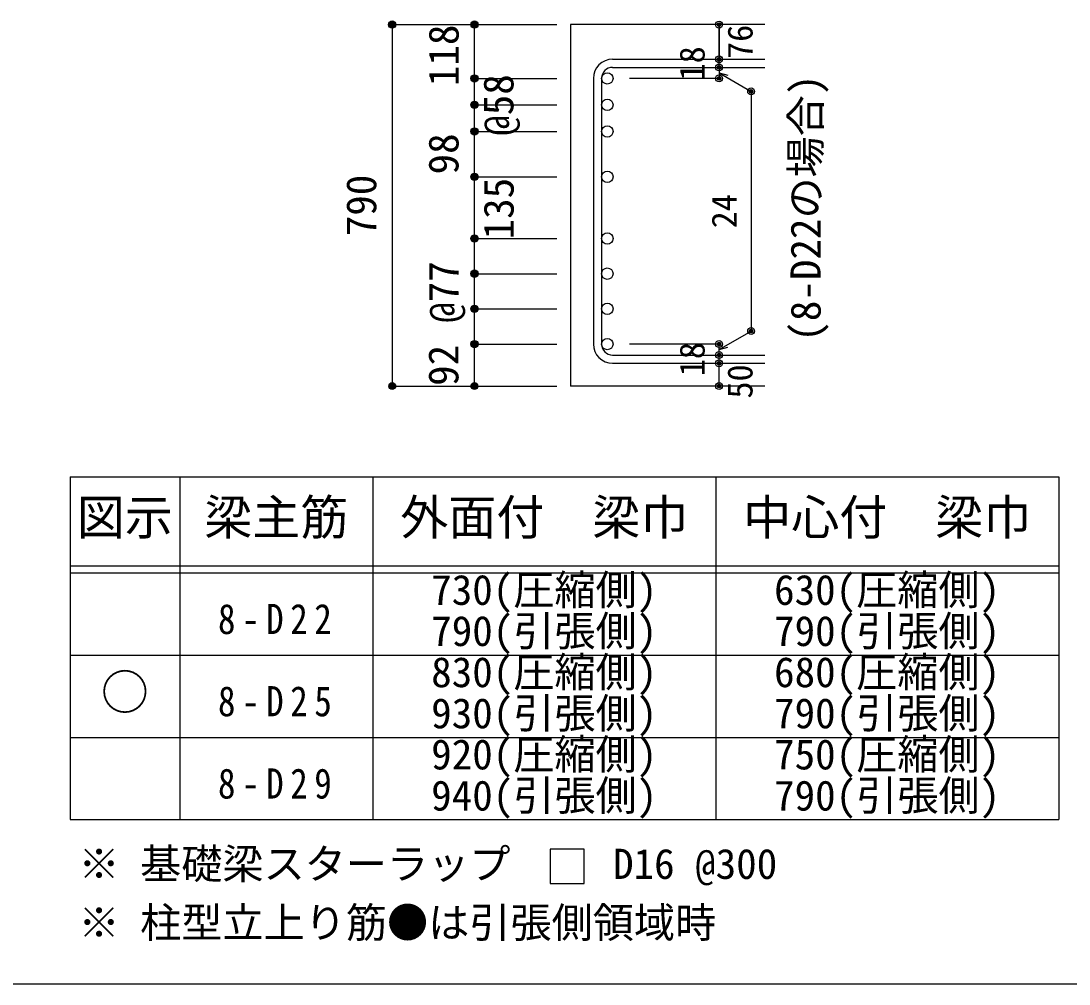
# Model space of a CAD drawing. Units: millimetres at full size, sheet at 1:30, with parts at other scales. Extents: x -5973 to 5954, y -4195 to 4201.
# Drawn here: x 1340 to 3633, y -4195 to -2088 of the extents above; entities that cross this region are included whole.
import ezdxf
from ezdxf.enums import TextEntityAlignment as Align

# ---------------------------------------------------------------- set-up
doc = ezdxf.new("R2010")
doc.units = ezdxf.units.MM
doc.header["$LTSCALE"] = 30
doc.header["$PDMODE"] = 32
doc.header["$PDSIZE"] = 15
for name, color, linetype in [('0-1_躯体線', 2, 'Continuous'), ('0-5_基礎梁筋', 7, 'Continuous'), ('0-6_スタラップ筋', 7, 'Continuous'), ('0-7_文字', 4, 'Continuous'), ('0-D_寸法', 4, 'Continuous'), ('6-7_文字', 7, 'Continuous'), ('6-E_枠', 7, 'Continuous'), ('F-0_枠', 6, 'Continuous')]:
    doc.layers.add(name, color=color, linetype=linetype)
doc.styles.add('ＭＳ ゴシック', font='')
doc.styles.get('ＭＳ ゴシック').set_extended_font_data('MS Gothic')

msp = doc.modelspace()

# ---------------------------------------------------------------- linework, layer by layer
at = {"layer": '0-1_躯体線'}
for p, q in [((2967.44, -2095.89), (2542.44, -2095.89)), ((2542.44, -2095.89), (2542.44, -2886.89)), ((2967.44, -2886.89), (2542.44, -2886.89))]:
    msp.add_line(p, q, dxfattribs=at)
at = {"layer": '0-5_基礎梁筋', "color": 3}
for centre in [(2622.94, -2213.59), (2622.94, -2271.59), (2622.94, -2329.59), (2622.94, -2428.89), (2622.94, -2563.89), (2622.94, -2640.89), (2622.94, -2717.89), (2622.94, -2794.89)]:
    msp.add_circle(centre, 12.5, dxfattribs=at)
at = {"layer": '0-6_スタラップ筋'}
for p, q in [((2634.44, -2171.59), (2967.44, -2171.59)), ((2634.44, -2189.59), (2967.44, -2189.59)), ((2592.44, -2213.59), (2592.44, -2794.89)), ((2610.44, -2213.59), (2610.44, -2794.89)), ((2634.44, -2818.89), (2967.44, -2818.89)), ((2634.44, -2836.89), (2967.44, -2836.89))]:
    msp.add_line(p, q, dxfattribs=at)
for centre, radius, start, end in [((2634.44, -2213.59), 42, 90, 180), ((2634.44, -2213.59), 24, 90, 180), ((2634.44, -2794.89), 42, 180, 270), ((2634.44, -2794.89), 24, 180, 270)]:
    msp.add_arc(centre, radius, start, end, dxfattribs=at)
at = {"layer": '0-D_寸法'}
for p, q in [((2152.44, -2095.89), (2332.44, -2095.89)), ((2152.44, -2095.89), (2332.44, -2095.89)), ((2152.44, -2095.89), (2152.44, -2886.89)), ((2332.44, -2095.89), (2512.44, -2095.89)), ((2332.44, -2095.89), (2512.44, -2095.89)), ((2332.44, -2886.89), (2332.44, -2095.89)), ((2867.44, -2171.59), (2867.44, -2095.89)), ((2867.44, -2095.89), (2867.44, -2171.59)), ((2867.44, -2189.59), (2867.44, -2171.59)), ((2867.44, -2189.59), (2867.44, -2213.59)), ((2332.44, -2213.59), (2512.44, -2213.59)), ((2332.44, -2213.59), (2512.44, -2213.59)), ((2867.44, -2213.59), (2671.35, -2213.59)), ((2867.44, -2201.59), (2937.5, -2242.04)), ((2867.44, -2201.59), (2886.76, -2206.76)), ((2937.5, -2242.04), (2937.5, -2766.44)), ((2332.44, -2271.59), (2512.44, -2271.59)), ((2332.44, -2271.59), (2512.44, -2271.59)), ((2332.44, -2329.59), (2512.44, -2329.59)), ((2332.44, -2329.59), (2512.44, -2329.59)), ((2332.44, -2428.89), (2512.44, -2428.89)), ((2332.44, -2563.89), (2512.44, -2563.89)), ((2332.44, -2640.89), (2512.44, -2640.89)), ((2332.44, -2717.89), (2512.44, -2717.89)), ((2867.44, -2806.89), (2937.5, -2766.44)), ((2332.44, -2794.89), (2512.44, -2794.89)), ((2867.44, -2794.89), (2671.35, -2794.89)), ((2867.44, -2818.89), (2867.44, -2794.89)), ((2867.44, -2806.89), (2886.76, -2801.71)), ((2867.44, -2836.89), (2867.44, -2818.89)), ((2867.44, -2886.89), (2867.44, -2836.89)), ((2152.44, -2886.89), (2332.44, -2886.89)), ((2332.44, -2886.89), (2512.44, -2886.89))]:
    msp.add_line(p, q, dxfattribs=at)
for centre, radius in [((2152.44, -2095.89), 8), ((2152.44, -2095.89), 7.2), ((2152.44, -2095.89), 6.4), ((2152.44, -2095.89), 5.6), ((2152.44, -2095.89), 4.8), ((2152.44, -2095.89), 4), ((2152.44, -2095.89), 3.2), ((2152.44, -2095.89), 2.4), ((2152.44, -2095.89), 1.6), ((2152.44, -2095.89), 0.8), ((2332.44, -2095.89), 8), ((2332.44, -2095.89), 7.2), ((2332.44, -2095.89), 6.4), ((2332.44, -2095.89), 5.6), ((2332.44, -2095.89), 4.8), ((2332.44, -2095.89), 4), ((2332.44, -2095.89), 3.2), ((2332.44, -2095.89), 2.4), ((2332.44, -2095.89), 1.6), ((2332.44, -2095.89), 0.8), ((2867.44, -2095.89), 4), ((2867.44, -2095.89), 3.6), ((2867.44, -2095.89), 3.2), ((2867.44, -2095.89), 2.8), ((2867.44, -2095.89), 2.4), ((2867.44, -2095.89), 2), ((2867.44, -2095.89), 1.6), ((2867.44, -2095.89), 1.2), ((2867.44, -2095.89), 0.8), ((2867.44, -2095.89), 0.4), ((2867.44, -2171.59), 4), ((2867.44, -2171.59), 3.6), ((2867.44, -2171.59), 3.2), ((2867.44, -2171.59), 2.8), ((2867.44, -2171.59), 2.4), ((2867.44, -2171.59), 2), ((2867.44, -2171.59), 1.6), ((2867.44, -2171.59), 1.2), ((2867.44, -2171.59), 0.8), ((2867.44, -2171.59), 0.4), ((2867.44, -2189.59), 4), ((2867.44, -2189.59), 3.6), ((2867.44, -2189.59), 3.2), ((2867.44, -2189.59), 2.8), ((2867.44, -2189.59), 2.4), ((2867.44, -2189.59), 2), ((2867.44, -2189.59), 1.6), ((2867.44, -2189.59), 1.2), ((2867.44, -2189.59), 0.8), ((2867.44, -2189.59), 0.4), ((2332.44, -2213.59), 8), ((2332.44, -2213.59), 7.2), ((2332.44, -2213.59), 6.4), ((2332.44, -2213.59), 5.6), ((2332.44, -2213.59), 4.8), ((2332.44, -2213.59), 4), ((2332.44, -2213.59), 3.2), ((2332.44, -2213.59), 2.4), ((2332.44, -2213.59), 1.6), ((2332.44, -2213.59), 0.8), ((2867.44, -2213.59), 4), ((2867.44, -2213.59), 3.6), ((2867.44, -2213.59), 3.2), ((2867.44, -2213.59), 2.8), ((2867.44, -2213.59), 2.4), ((2867.44, -2213.59), 2), ((2867.44, -2213.59), 1.6), ((2867.44, -2213.59), 1.2), ((2867.44, -2213.59), 0.8), ((2867.44, -2213.59), 0.4), ((2937.5, -2242.04), 4), ((2937.5, -2242.04), 3.6), ((2937.5, -2242.04), 3.2), ((2937.5, -2242.04), 2.8), ((2937.5, -2242.04), 2.4), ((2937.5, -2242.04), 2), ((2937.5, -2242.04), 1.6), ((2937.5, -2242.04), 1.2), ((2937.5, -2242.04), 0.8), ((2937.5, -2242.04), 0.4), ((2332.44, -2271.59), 8), ((2332.44, -2271.59), 7.2), ((2332.44, -2271.59), 6.4), ((2332.44, -2271.59), 5.6), ((2332.44, -2271.59), 4.8), ((2332.44, -2271.59), 4), ((2332.44, -2271.59), 3.2), ((2332.44, -2271.59), 2.4), ((2332.44, -2271.59), 1.6), ((2332.44, -2271.59), 0.8), ((2332.44, -2329.59), 8), ((2332.44, -2329.59), 7.2), ((2332.44, -2329.59), 6.4), ((2332.44, -2329.59), 5.6), ((2332.44, -2329.59), 4.8), ((2332.44, -2329.59), 4), ((2332.44, -2329.59), 3.2), ((2332.44, -2329.59), 2.4), ((2332.44, -2329.59), 1.6), ((2332.44, -2329.59), 0.8), ((2332.44, -2428.89), 8), ((2332.44, -2428.89), 7.2), ((2332.44, -2428.89), 6.4), ((2332.44, -2428.89), 5.6), ((2332.44, -2428.89), 4.8), ((2332.44, -2428.89), 4), ((2332.44, -2428.89), 3.2), ((2332.44, -2428.89), 2.4), ((2332.44, -2428.89), 1.6), ((2332.44, -2428.89), 0.8), ((2332.44, -2563.89), 8), ((2332.44, -2563.89), 7.2), ((2332.44, -2563.89), 6.4), ((2332.44, -2563.89), 5.6), ((2332.44, -2563.89), 4.8), ((2332.44, -2563.89), 4), ((2332.44, -2563.89), 3.2), ((2332.44, -2563.89), 2.4), ((2332.44, -2563.89), 1.6), ((2332.44, -2563.89), 0.8), ((2332.44, -2640.89), 8), ((2332.44, -2640.89), 7.2), ((2332.44, -2640.89), 6.4), ((2332.44, -2640.89), 5.6), ((2332.44, -2640.89), 4.8), ((2332.44, -2640.89), 4), ((2332.44, -2640.89), 3.2), ((2332.44, -2640.89), 2.4), ((2332.44, -2640.89), 1.6), ((2332.44, -2640.89), 0.8), ((2332.44, -2717.89), 8), ((2332.44, -2717.89), 7.2), ((2332.44, -2717.89), 6.4), ((2332.44, -2717.89), 5.6), ((2332.44, -2717.89), 4.8), ((2332.44, -2717.89), 4), ((2332.44, -2717.89), 3.2), ((2332.44, -2717.89), 2.4), ((2332.44, -2717.89), 1.6), ((2332.44, -2717.89), 0.8), ((2937.5, -2766.44), 4), ((2937.5, -2766.44), 3.6), ((2937.5, -2766.44), 3.2), ((2937.5, -2766.44), 2.8), ((2937.5, -2766.44), 2.4), ((2937.5, -2766.44), 2), ((2937.5, -2766.44), 1.6), ((2937.5, -2766.44), 1.2), ((2937.5, -2766.44), 0.8), ((2937.5, -2766.44), 0.4), ((2332.44, -2794.89), 8), ((2332.44, -2794.89), 7.2), ((2332.44, -2794.89), 6.4), ((2332.44, -2794.89), 5.6), ((2332.44, -2794.89), 4.8), ((2332.44, -2794.89), 4), ((2332.44, -2794.89), 3.2), ((2332.44, -2794.89), 2.4), ((2332.44, -2794.89), 1.6), ((2332.44, -2794.89), 0.8), ((2867.44, -2794.89), 4), ((2867.44, -2794.89), 3.6), ((2867.44, -2794.89), 3.2), ((2867.44, -2794.89), 2.8), ((2867.44, -2794.89), 2.4), ((2867.44, -2794.89), 2), ((2867.44, -2794.89), 1.6), ((2867.44, -2794.89), 1.2), ((2867.44, -2794.89), 0.8), ((2867.44, -2794.89), 0.4), ((2867.44, -2818.89), 4), ((2867.44, -2818.89), 3.6), ((2867.44, -2818.89), 3.2), ((2867.44, -2818.89), 2.8), ((2867.44, -2818.89), 2.4), ((2867.44, -2818.89), 2), ((2867.44, -2818.89), 1.6), ((2867.44, -2818.89), 1.2), ((2867.44, -2818.89), 0.8), ((2867.44, -2818.89), 0.4), ((2867.44, -2836.89), 4), ((2867.44, -2836.89), 3.6), ((2867.44, -2836.89), 3.2), ((2867.44, -2836.89), 2.8), ((2867.44, -2836.89), 2.4), ((2867.44, -2836.89), 2), ((2867.44, -2836.89), 1.6), ((2867.44, -2836.89), 1.2), ((2867.44, -2836.89), 0.8), ((2867.44, -2836.89), 0.4), ((2152.44, -2886.89), 7.2), ((2152.44, -2886.89), 6.4), ((2152.44, -2886.89), 5.6), ((2152.44, -2886.89), 4.8), ((2152.44, -2886.89), 4), ((2152.44, -2886.89), 3.2), ((2152.44, -2886.89), 2.4), ((2152.44, -2886.89), 1.6), ((2152.44, -2886.89), 0.8), ((2332.44, -2886.89), 7.2), ((2332.44, -2886.89), 6.4), ((2332.44, -2886.89), 5.6), ((2332.44, -2886.89), 4.8), ((2332.44, -2886.89), 4), ((2332.44, -2886.89), 3.2), ((2332.44, -2886.89), 2.4), ((2332.44, -2886.89), 1.6), ((2332.44, -2886.89), 0.8), ((2867.44, -2886.89), 4), ((2867.44, -2886.89), 3.6), ((2867.44, -2886.89), 3.2), ((2867.44, -2886.89), 2.8), ((2867.44, -2886.89), 2.4), ((2867.44, -2886.89), 2), ((2867.44, -2886.89), 1.6), ((2867.44, -2886.89), 1.2), ((2867.44, -2886.89), 0.8), ((2867.44, -2886.89), 0.4)]:
    msp.add_circle(centre, radius, dxfattribs=at)
at = {"layer": '0-D_寸法', "color": 7}
for p in [(2152.44, -2095.89), (2332.44, -2095.89), (2867.44, -2095.89), (2867.44, -2171.59), (2867.44, -2189.59), (2332.44, -2213.59), (2867.44, -2213.59), (2937.5, -2242.04), (2332.44, -2271.59), (2332.44, -2329.59), (2332.44, -2428.89), (2332.44, -2428.89), (2332.44, -2563.89), (2332.44, -2563.89), (2332.44, -2640.89), (2332.44, -2640.89), (2332.44, -2717.89), (2332.44, -2717.89), (2937.5, -2766.44), (2332.44, -2794.89), (2332.44, -2794.89), (2867.44, -2794.89), (2867.44, -2818.89), (2867.44, -2836.89), (2152.44, -2886.89), (2332.44, -2886.89), (2867.44, -2886.89)]:
    msp.add_point(p, dxfattribs=at)
at = {"layer": '6-7_文字'}
msp.add_lwpolyline([(2497.69, -3974.96), (2572.69, -3974.96), (2572.69, -3899.96), (2497.69, -3899.96)], close=True, dxfattribs=at)
at = {"layer": '6-E_枠', "color": 3}
for p, q in [((1447.71, -3085.43), (1447.71, -3835.43)), ((1447.71, -3085.43), (3610.24, -3085.43)), ((3610.24, -3085.43), (3610.24, -3835.43)), ((1447.71, -3835.43), (3610.24, -3835.43))]:
    msp.add_line(p, q, dxfattribs=at)
at = {"layer": '6-E_枠'}
for p, q in [((1687.71, -3085.43), (1687.71, -3835.43)), ((2110.24, -3085.43), (2110.24, -3835.43)), ((2860.24, -3085.43), (2860.24, -3835.43)), ((1447.71, -3280.43), (3610.24, -3280.43)), ((1447.71, -3295.43), (3610.24, -3295.43)), ((1447.71, -3475.43), (3610.24, -3475.43)), ((1447.71, -3655.43), (3610.24, -3655.43))]:
    msp.add_line(p, q, dxfattribs=at)
at = {"layer": 'F-0_枠'}
msp.add_lwpolyline([(5954.1, -4195.24), (590.94, -4195.24), (-5972.88, -4195.24)], dxfattribs=at)

# ---------------------------------------------------------------- texts
at = {"layer": '0-7_文字', "color": 7, "style": 'ＭＳ ゴシック'}
msp.add_text('(8-D22の場合)', height=65.98, rotation=90, dxfattribs=at).set_placement((3109.38, -2789.63), align=Align.BOTTOM_LEFT)
at = {"layer": '0-D_寸法', "style": 'ＭＳ ゴシック'}
for s, height, p in [('118', 65.98, (2317.54, -2230.5)), ('76', 54.99, (2957.26, -2170.97)), ('18', 54.99, (2852.44, -2218.09)), ('@58', 65.98, (2437.44, -2339.09)), ('98', 65.98, (2317.28, -2423.67)), ('790', 65.98, (2137.44, -2558.89)), ('135', 65.98, (2437.93, -2565.85)), ('24', 54.99, (2922.5, -2541.74)), ('@77', 65.98, (2317.9, -2748.41)), ('18', 54.99, (2852.44, -2865.39)), ('92', 65.98, (2317.08, -2886.37)), ('50', 54.99, (2957.08, -2914.11))]:
    msp.add_text(s, height=height, rotation=90, dxfattribs=at).set_placement(p, align=Align.BOTTOM_LEFT)
at = {"layer": '6-7_文字', "color": 2, "style": 'ＭＳ ゴシック'}
for s, p in [('図示', (1462.71, -3235.43)), ('梁主筋', (1741.48, -3235.43)), ('外面付\u3000梁巾', (2170.24, -3235.43)), ('中心付\u3000梁巾', (2920.24, -3235.43)), ('○', (1515.21, -3617.93))]:
    msp.add_text(s, height=76.98, dxfattribs=at).set_placement(p, align=Align.BOTTOM_LEFT)
at = {"layer": '6-7_文字', "style": 'ＭＳ ゴシック'}
for s, p in [('730(圧縮側)', (2237.74, -3385.43)), ('630(圧縮側)', (2987.74, -3385.43)), ('790(引張側)', (2237.74, -3475.43)), ('790(引張側)', (2987.74, -3475.43)), ('830(圧縮側)', (2237.74, -3565.43)), ('680(圧縮側)', (2987.74, -3565.43)), ('930(引張側)', (2237.74, -3655.43)), ('790(引張側)', (2987.74, -3655.43)), ('920(圧縮側)', (2237.74, -3745.43)), ('750(圧縮側)', (2987.74, -3745.43)), ('940(引張側)', (2237.74, -3835.43)), ('790(引張側)', (2987.74, -3835.43)), ('※ 基礎梁スターラップ     D16 @300', (1466.27, -3985.01)), ('※ 柱型立上り筋●は引張側領域時', (1466.27, -4113.51))]:
    msp.add_text(s, height=65.98, dxfattribs=at).set_placement(p, align=Align.BOTTOM_LEFT)
at = {"layer": '6-7_文字', "char_height": 65.98, "attachment_point": 7, "style": 'ＭＳ ゴシック'}
for s, insert in [('\\T1.38;\\W0.85;8-D22', (1771.48, -3430.43)), ('\\T1.38;\\W0.85;8-D25', (1771.48, -3610.43)), ('\\T1.38;\\W0.85;8-D29', (1771.48, -3790.43))]:
    msp.add_mtext(s, dxfattribs=dict(at, insert=insert))

doc.saveas('drawing.dxf')
